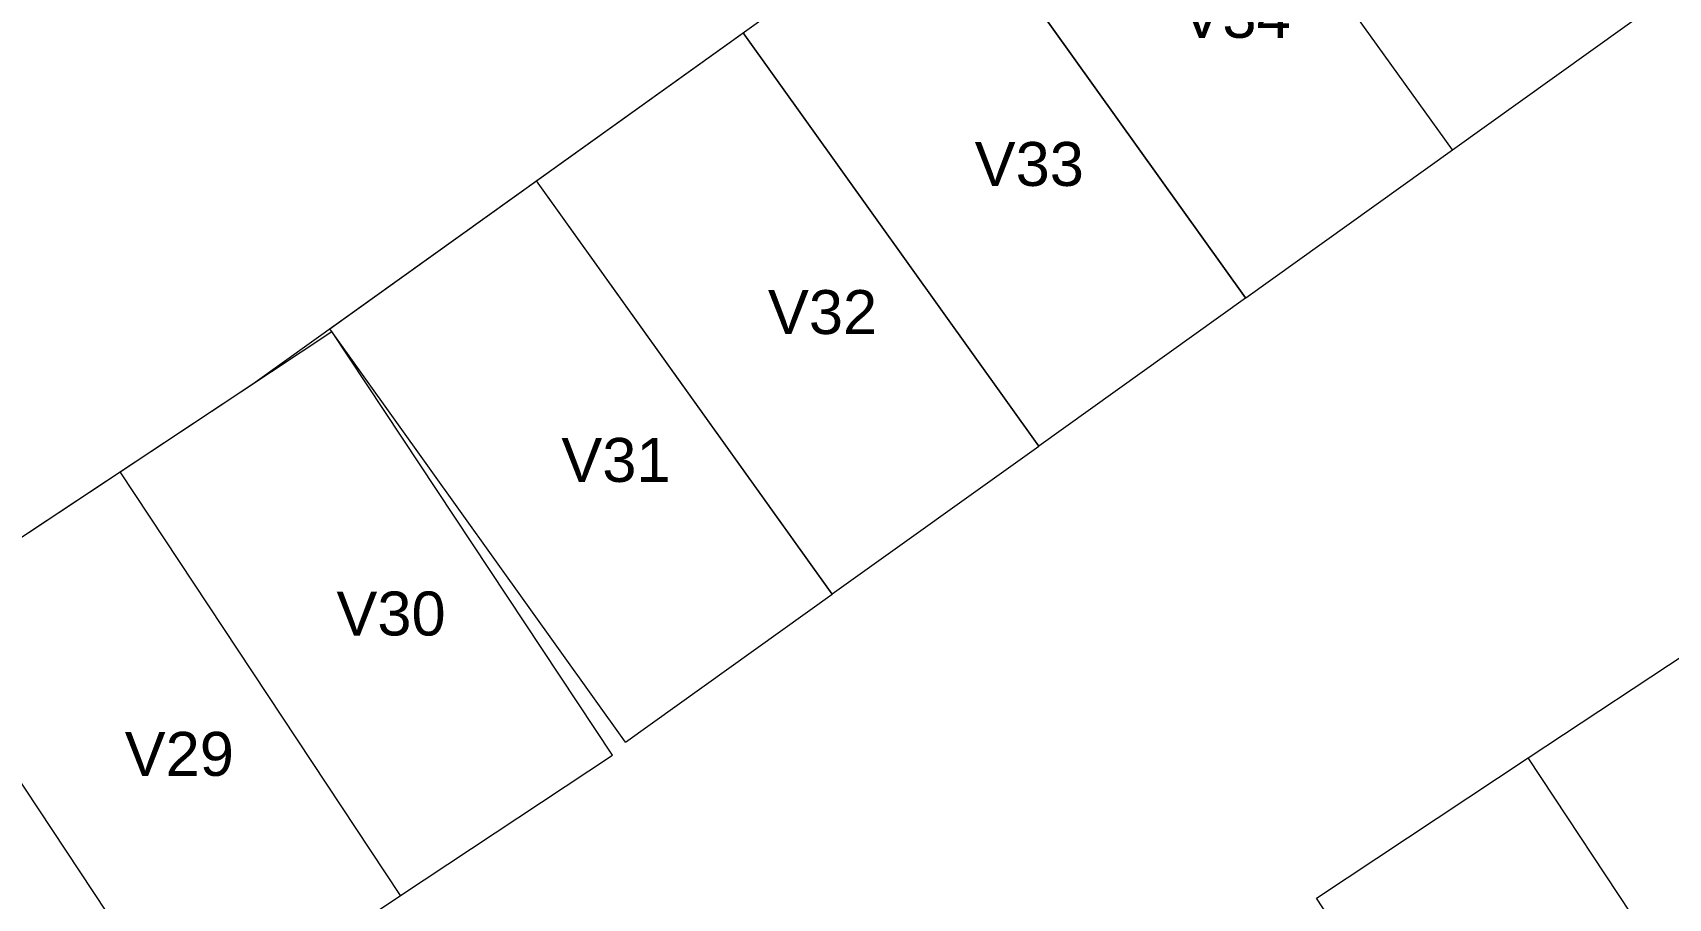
# Model space of a CAD drawing. Header units: metres. Extents: x -71 to 881, y -503 to 661.
# Drawn here: x 209.75 to 225.84, y 577.15 to 585.66 of the extents above; entities that cross this region are included whole.
import ezdxf

# ---------------------------------------------------------------- set-up
doc = ezdxf.new("R2010")
doc.units = ezdxf.units.M
doc.layers.add('04. Pisos', color=8, linetype='Continuous', lineweight=5)
doc.layers.add('05. Textos', color=5, linetype='Continuous', lineweight=0)
doc.styles.get("Standard").update_dxf_attribs({"font": 'arial.ttf'})

msp = doc.modelspace()

# ---------------------------------------------------------------- linework, layer by layer
at = {"layer": '04. Pisos'}
for p, q in [((223.719, 584.51), (220.808, 588.576)), ((223.719, 584.51), (220.808, 588.576)), ((221.683, 583.053), (218.773, 587.119)), ((221.686, 583.055), (218.775, 587.121)), ((223.719, 584.51), (225.751, 585.965)), ((214.705, 584.207), (216.738, 585.662)), ((219.648, 581.596), (216.738, 585.662)), ((219.65, 581.598), (216.74, 585.664)), ((221.686, 583.055), (223.719, 584.51)), ((212.67, 582.75), (214.703, 584.205)), ((217.613, 580.139), (214.703, 584.205)), ((217.615, 580.141), (214.705, 584.207)), ((219.65, 581.598), (221.683, 583.053)), ((210.605, 581.342), (212.69, 582.723)), ((215.58, 578.684), (212.67, 582.75)), ((215.451, 578.554), (212.69, 582.723)), ((217.615, 580.141), (219.648, 581.596)), ((208.521, 579.961), (210.605, 581.342)), ((213.367, 577.174), (210.605, 581.342)), ((213.367, 577.174), (210.605, 581.342)), ((215.58, 578.684), (217.613, 580.139)), ((211.282, 575.793), (208.521, 579.961)), ((211.282, 575.793), (208.521, 579.961)), ((224.465, 578.528), (226.549, 579.908)), ((213.367, 577.174), (215.451, 578.554)), ((222.38, 577.147), (224.465, 578.528)), ((227.226, 574.359), (224.465, 578.528)), ((227.226, 574.359), (224.465, 578.528)), ((211.282, 575.793), (213.367, 577.174)), ((225.142, 572.979), (222.38, 577.147))]:
    msp.add_line(p, q, dxfattribs=at)
msp.add_lwpolyline([(196.016, 571.677), (211.912, 582.207), (233.45, 597.625), (245.294, 606.466), (247.073, 608.102)], dxfattribs=at)

# ---------------------------------------------------------------- texts
at = {"layer": '05. Textos', "char_height": 0.4326, "attachment_point": 1}
for s, width, heights, insert in [('V34', 1.21171, [0], (221.052, 586.045)), ('V33', 1.21171, [0], (219.017, 584.588)), ('V32', 1.21171, [0.442], (216.982, 583.131)), ('V31', 1.21171, [0], (214.949, 581.676)), ('V30', 1.13106, [0], (212.735, 580.165)), ('V29', 1.21171, [0], (210.651, 578.784))]:
    msp.add_mtext_dynamic_manual_height_columns(s, width=width, gutter_width=2.163, heights=heights, dxfattribs=dict(at, insert=insert))

doc.saveas('drawing.dxf')
